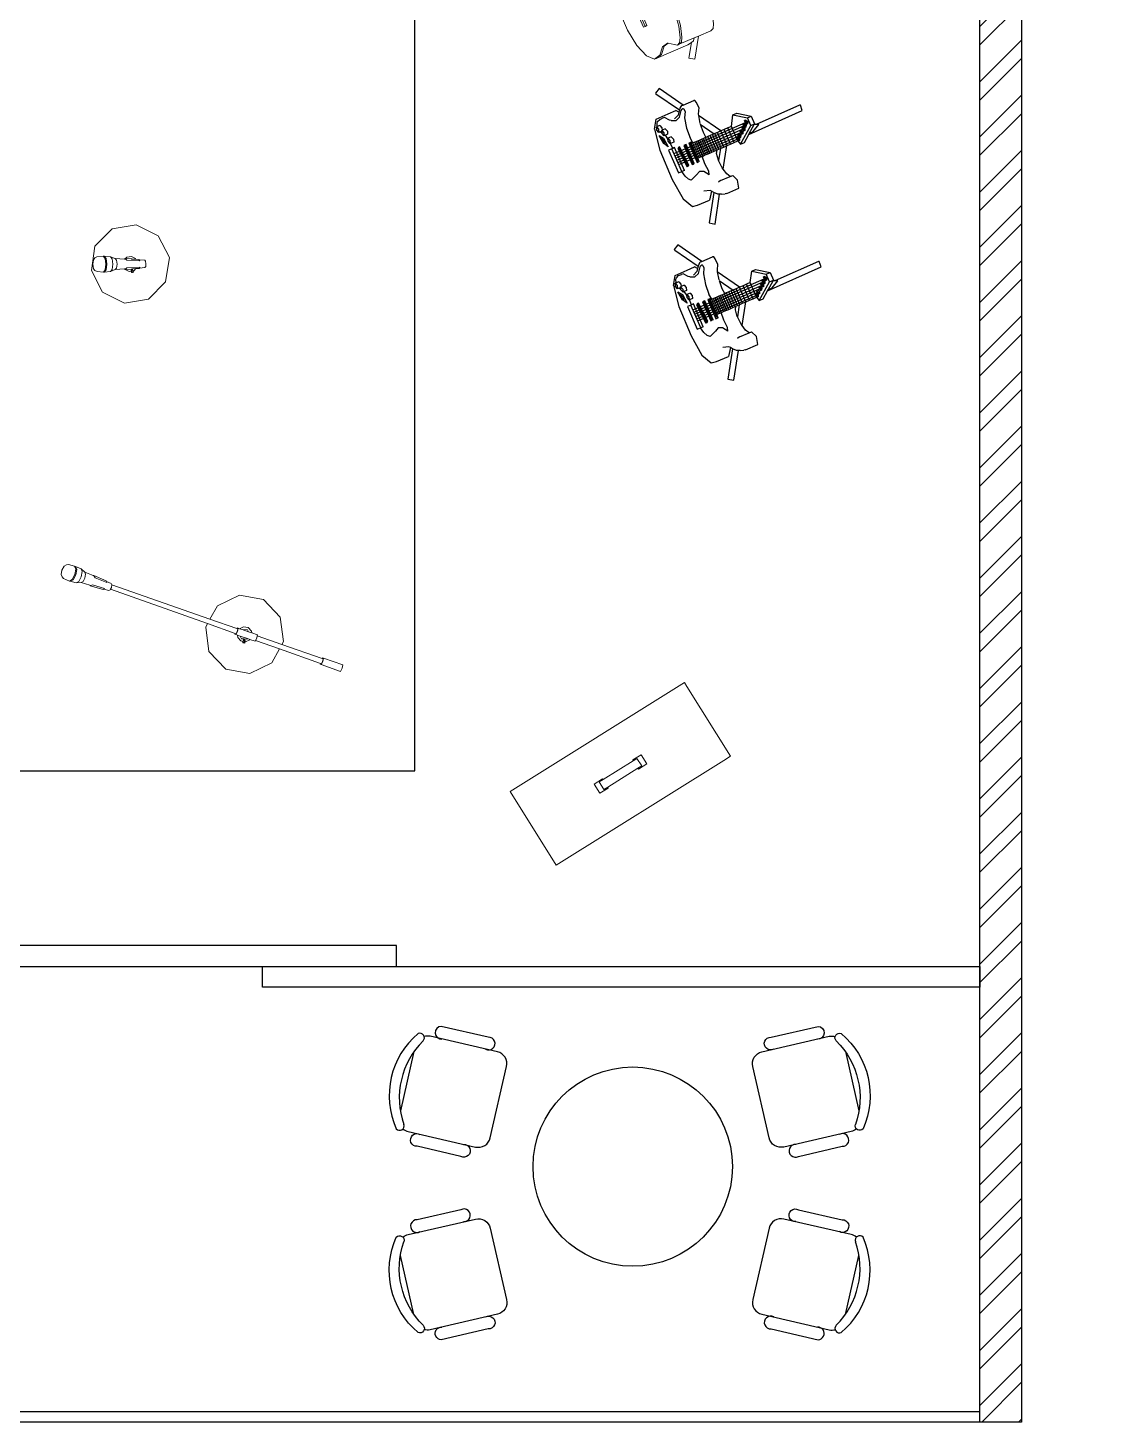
# Model space of a CAD drawing. Header units: metres. Extents: x 217 to 1422, y -179 to 129.
# Drawn here: x 1207.78 to 1213.02, y 37.6 to 44.3 of the extents above; entities that cross this region are included whole.
import ezdxf

# ---------------------------------------------------------------- set-up
doc = ezdxf.new("R2010")
doc.units = ezdxf.units.M
doc.header["$LTSCALE"] = 0.5
doc.header["$MEASUREMENT"] = 0

# ---------------------------------------------------------------- blocks, each defined once
blk = doc.blocks.new('Guitar Stand Accoustic')
at = {"lineweight": 0}
for p, q in [((-0.36, 14.26), (-0.15, 22.09)), ((-0.15, 22.09), (0.58, 22.15)), ((0.61, 22.04), (0.46, 16.54)), ((0.58, 22.15), (0.61, 22.04)), ((-0.27, 14.26), (-0.24, 15.89)), ((-0.24, 15.89), (0.3, 16.87)), ((0.3, 16.87), (0.46, 16.54)), ((0.46, 16.54), (0.8, 15.87)), ((0.8, 15.87), (0.77, 14.24)), ((-1.26, 13.57), (-1.24, 14.28)), ((-1.24, 14.28), (-0.36, 14.26)), ((-0.36, 14.26), (-0.27, 14.26)), ((-0.27, 14.26), (0.77, 14.24)), ((1.75, 14.22), (0.77, 14.24)), ((1.73, 13.52), (1.75, 14.22)), ((-1.87, 13.59), (-1.88, 13.36)), ((-1.88, 13.36), (-1.38, 13.35)), ((-1.38, 13.58), (-1.87, 13.59)), ((-1.84, 12.51), (-1.85, 12.3)), ((-1.83, 13.1), (-1.84, 12.88)), ((-1.84, 12.88), (-1.34, 12.87)), ((-1.34, 12.5), (-1.84, 12.51)), ((-1.33, 13.09), (-1.83, 13.1)), ((-1.38, 13.53), (-1.38, 13.58)), ((-1.38, 13.53), (-1.25, 13.52)), ((-1.38, 13.37), (-1.38, 13.53)), ((-1.38, 13.35), (-1.38, 13.37)), ((-1.38, 13.37), (-1.22, 13.37)), ((-1.35, 12.45), (-1.34, 12.5)), ((-1.35, 12.45), (-1.07, 12.45)), ((-1.35, 12.3), (-1.35, 12.45)), ((-1.35, 12.29), (-1.35, 12.3)), ((-1.35, 12.3), (-1.05, 12.3)), ((-1.34, 13.04), (-1.33, 13.09)), ((-1.34, 13.04), (-1.17, 13.03)), ((-1.34, 12.89), (-1.34, 13.04)), ((-1.34, 12.87), (-1.34, 12.89)), ((-1.34, 12.89), (-1.14, 12.88)), ((-1.25, 13.52), (-1.26, 13.57)), ((-1.26, 13.57), (1.73, 13.52)), ((-1.22, 13.37), (-1.25, 13.52)), ((-1.17, 13.03), (-1.22, 13.37)), ((-1.14, 12.88), (-1.17, 13.03)), ((-1.07, 12.45), (-1.14, 12.88)), ((-1.05, 12.3), (-1.07, 12.45)), ((-0.69, 13.27), (-0.77, 13.21)), ((-0.77, 12.9), (-0.77, 13.21)), ((-0.69, 12.96), (-0.77, 12.9)), ((-0.77, 12.9), (-0.61, 12.9)), ((-0.65, 12.78), (-0.73, 12.73)), ((-0.73, 12.41), (-0.73, 12.73)), ((-0.65, 12.47), (-0.73, 12.41)), ((-0.73, 12.41), (-0.57, 12.41)), ((-0.61, 13.21), (-0.69, 13.27)), ((-0.61, 12.9), (-0.69, 12.96)), ((-0.57, 12.72), (-0.65, 12.78)), ((-0.57, 12.41), (-0.65, 12.47)), ((0.02, 11.3), (-0.62, 12.9)), ((-0.61, 12.9), (-0.61, 13.21)), ((-0.32, 11.31), (-0.61, 12.41)), ((-0.57, 12.41), (-0.57, 12.72)), ((0.37, 11.29), (1.08, 12.87)), ((0.72, 11.29), (1.04, 12.38)), ((1.01, 12.69), (1.1, 12.75)), ((1.01, 12.38), (1.01, 12.69)), ((1.01, 12.38), (1.09, 12.44)), ((1.17, 12.38), (1.01, 12.38)), ((1.07, 13.18), (1.16, 13.24)), ((1.07, 12.87), (1.07, 13.18)), ((1.07, 12.87), (1.15, 12.92)), ((1.23, 12.87), (1.07, 12.87)), ((1.09, 12.44), (1.17, 12.38)), ((1.1, 12.75), (1.18, 12.69)), ((1.15, 12.92), (1.23, 12.87)), ((1.16, 13.24), (1.24, 13.18)), ((1.17, 12.38), (1.18, 12.69)), ((1.23, 12.87), (1.24, 13.18)), ((1.48, 12.25), (1.51, 12.4)), ((1.51, 12.4), (1.6, 12.84)), ((1.78, 12.4), (1.51, 12.4)), ((1.6, 12.84), (1.63, 12.99)), ((1.79, 12.83), (1.6, 12.84)), ((1.63, 12.99), (1.69, 13.32)), ((1.79, 12.98), (1.63, 12.99)), ((1.69, 13.32), (1.72, 13.47)), ((1.85, 13.32), (1.69, 13.32)), ((1.72, 13.47), (1.73, 13.52)), ((1.85, 13.47), (1.72, 13.47)), ((1.78, 12.4), (1.79, 12.45)), ((1.78, 12.25), (1.78, 12.4)), ((1.79, 12.98), (1.8, 13.04)), ((1.79, 12.83), (1.79, 12.98)), ((1.79, 12.81), (1.79, 12.83)), ((2.29, 12.81), (1.79, 12.81)), ((1.79, 12.45), (2.28, 12.44)), ((1.8, 13.04), (2.29, 13.03)), ((1.85, 13.53), (2.35, 13.52)), ((1.85, 13.47), (1.85, 13.53)), ((1.85, 13.32), (1.85, 13.47)), ((1.85, 13.29), (1.85, 13.32)), ((2.35, 13.29), (1.85, 13.29)), ((2.28, 12.44), (2.28, 12.23)), ((2.29, 13.03), (2.29, 12.81)), ((2.35, 13.52), (2.35, 13.29)), ((-4.43, 10.79), (-5.88, 10.41)), ((-2.68, 10.98), (-4.43, 10.79)), ((-1.76, 10.98), (-2.68, 10.98)), ((-1.85, 12.3), (-1.35, 12.29)), ((-1.76, 10.98), (-0.79, 11.56)), ((-0.8, 10.97), (-1.76, 10.98)), ((-0.97, 11.86), (-1.05, 12.3)), ((-0.79, 11.6), (-0.97, 11.86)), ((-0.88, 6.63), (-0.8, 10.97)), ((-0.79, 11.43), (-0.8, 11.32)), ((-0.8, 10.97), (-0.8, 11.32)), ((-0.8, 11.32), (1.2, 11.28)), ((-0.67, 11.31), (-0.8, 11.32)), ((-0.79, 11.56), (-0.79, 11.6)), ((-0.79, 11.43), (-0.79, 11.56)), ((-0.79, 11.43), (1.2, 11.4)), ((-0.78, 5.06), (-0.67, 11.31)), ((-0.66, 12.19), (-0.74, 12.14)), ((-0.74, 11.83), (-0.74, 12.14)), ((-0.66, 11.88), (-0.74, 11.83)), ((-0.74, 11.83), (-0.58, 11.83)), ((-0.67, 11.31), (-0.66, 11.83)), ((-0.32, 11.31), (-0.67, 11.31)), ((-0.58, 12.14), (-0.66, 12.19)), ((-0.58, 11.83), (-0.66, 11.88)), ((-0.58, 11.83), (-0.58, 12.14)), ((-0.48, 2.37), (-0.32, 11.31)), ((0.02, 11.3), (-0.32, 11.31)), ((-0.13, 2.37), (0.02, 11.3)), ((0.2, 11.3), (0.02, 11.3)), ((0.2, 11.3), (0.37, 11.29)), ((0.26, 5.11), (0.37, 11.29)), ((0.37, 11.29), (0.72, 11.29)), ((0.61, 5.07), (0.72, 11.29)), ((0.72, 11.29), (1.07, 11.28)), ((0.96, 5.02), (1.07, 11.28)), ((1, 12.11), (1.09, 12.16)), ((1, 11.8), (1, 12.11)), ((1, 11.8), (1.08, 11.85)), ((1.16, 11.8), (1, 11.8)), ((1.07, 11.28), (1.08, 11.8)), ((1.07, 11.28), (1.2, 11.28)), ((1.08, 11.85), (1.16, 11.8)), ((1.09, 12.16), (1.17, 12.11)), ((1.11, 6.6), (1.19, 10.93)), ((1.16, 11.8), (1.17, 12.11)), ((1.19, 10.93), (1.2, 11.28)), ((1.19, 10.93), (2.59, 10.89)), ((1.2, 11.57), (1.32, 11.72)), ((1.2, 11.4), (1.2, 11.57)), ((1.2, 11.4), (1.2, 11.28)), ((1.32, 11.72), (1.39, 11.81)), ((1.32, 11.72), (2.59, 10.89)), ((1.39, 11.81), (1.48, 12.25)), ((1.78, 12.25), (1.48, 12.25)), ((1.78, 12.24), (1.78, 12.25)), ((2.28, 12.23), (1.78, 12.24)), ((2.59, 10.89), (3.06, 10.88)), ((3.06, 10.88), (4.81, 10.63)), ((4.81, 10.63), (6.25, 10.2)), ((-6.61, 8.06), (-6.58, 9.77)), ((-6.41, 10.12), (-6.58, 9.77)), ((-5.88, 10.41), (-6.41, 10.12)), ((6.25, 10.2), (6.77, 9.89)), ((6.77, 9.89), (6.92, 9.54)), ((6.89, 8.1), (6.92, 9.54)), ((-9.13, 6.55), (-6.61, 8.06)), ((-6.92, 7.24), (-7, 6.94)), ((-6.62, 7.49), (-6.92, 7.24)), ((-6.65, 5.44), (-6.62, 7.49)), ((-6.62, 7.49), (-6.61, 8.06)), ((6.84, 5.2), (6.88, 7.25)), ((6.88, 7.25), (6.89, 8.1)), ((6.88, 7.25), (7.09, 7.06)), ((6.89, 8.1), (9.26, 6.56)), ((8.83, 5.94), (7.09, 7.06)), ((7.09, 7.06), (7.17, 6.99)), ((-8.72, 5.91), (-9.13, 6.55)), ((-7, 6.94), (-8.72, 5.91)), ((-7.22, 2.08), (-7.14, 6.42)), ((-7, 6.94), (-7.14, 6.42)), ((-6.49, 5.55), (-6.66, 5.2)), ((-6.66, 5.2), (-6.65, 5.44)), ((-6.49, 5.78), (-6.65, 5.44)), ((-5.96, 6.08), (-6.49, 5.78)), ((-5.96, 5.84), (-6.49, 5.55)), ((-4.51, 6.45), (-5.96, 6.08)), ((-4.51, 6.22), (-5.96, 5.84)), ((-2.75, 6.64), (-4.51, 6.45)), ((-2.76, 6.41), (-4.51, 6.22)), ((-0.88, 6.4), (-2.76, 6.41)), ((-0.88, 6.63), (-2.75, 6.64)), ((-0.91, 5.16), (-0.88, 6.4)), ((-0.88, 6.4), (-0.88, 6.63)), ((1.09, 5.13), (1.11, 6.36)), ((1.11, 6.6), (2.98, 6.54)), ((1.11, 6.36), (1.11, 6.6)), ((1.11, 6.36), (2.98, 6.31)), ((2.98, 6.54), (4.73, 6.29)), ((2.98, 6.31), (4.73, 6.06)), ((4.73, 6.29), (6.17, 5.86)), ((4.73, 6.06), (6.17, 5.63)), ((6.17, 5.86), (6.69, 5.55)), ((6.17, 5.63), (6.69, 5.31)), ((6.69, 5.55), (6.84, 5.2)), ((6.69, 5.31), (6.84, 4.96)), ((7.17, 6.99), (7.37, 6.16)), ((7.29, 1.83), (7.37, 6.16)), ((8.93, 5.91), (8.83, 5.94)), ((9.26, 6.56), (8.93, 5.91)), ((-6.15, 3.59), (-7, 2.9)), ((-6.66, 5.2), (-6.43, 4.85)), ((-6.43, 4.85), (-6, 4.17)), ((-5.96, 4.11), (-6.16, 3.36)), ((-6, 4.17), (-6.15, 3.59)), ((-6, 4.17), (-5.96, 4.11)), ((-1.31, 5.12), (-2.19, 4.74)), ((-2.19, 4.74), (-2.19, 4.24)), ((-2.19, 4.24), (-1.33, 3.82)), ((-1.81, 4.69), (-1.82, 4.27)), ((-1.82, 4.27), (-1.1, 3.93)), ((-1.08, 5.01), (-1.81, 4.69)), ((-1.33, 3.82), (-0.05, 3.66)), ((-0.91, 5.16), (-1.31, 5.12)), ((-1.1, 3.93), (0.07, 3.78)), ((0.09, 5.12), (-1.08, 5.01)), ((-0.91, 5.04), (-0.91, 5.16)), ((-0.03, 5.12), (-0.91, 5.04)), ((-0.83, 2.38), (-0.78, 5.06)), ((-0.03, 5.12), (0.21, 5.12)), ((1.24, 3.88), (0.07, 3.78)), ((0.09, 5.12), (1.26, 4.97)), ((1.47, 3.77), (0.18, 3.66)), ((0.21, 5.12), (1.08, 5.01)), ((0.22, 2.36), (0.26, 5.11)), ((0.56, 2.36), (0.61, 5.07)), ((0.91, 2.35), (0.96, 5.02)), ((1.08, 5.01), (1.09, 5.13)), ((1.09, 5.13), (1.49, 5.07)), ((1.97, 4.21), (1.24, 3.88)), ((1.26, 4.97), (1.98, 4.62)), ((1.3, 3.4), (1.47, 3.66)), ((2.34, 4.16), (1.47, 3.77)), ((2.34, 4.04), (1.47, 3.66)), ((1.49, 5.07), (1.69, 4.98)), ((1.49, 4.96), (1.69, 4.98)), ((1.49, 4.96), (2.35, 4.54)), ((1.69, 4.98), (2.5, 5.05)), ((1.98, 4.62), (1.97, 4.21)), ((2.35, 4.54), (2.34, 4.16)), ((2.34, 4.16), (2.34, 4.04)), ((2.5, 5.05), (4.57, 4.69)), ((4.57, 4.69), (5.83, 4.03)), ((5.83, 4.03), (5.9, 3.26)), ((6.15, 3.96), (6.1, 3.89)), ((6.1, 3.89), (6.27, 3.14)), ((6.6, 4.62), (6.15, 3.96)), ((6.15, 3.96), (6.28, 3.37)), ((6.84, 4.96), (6.6, 4.62)), ((6.84, 4.96), (6.84, 5.2)), ((-7, 2.9), (-7.22, 2.08)), ((-7, 2.67), (-7.22, 1.85)), ((-7.22, 1.85), (-7.22, 2.08)), ((-7.22, 1.85), (-6.44, 1.05)), ((-6.16, 3.36), (-7, 2.67)), ((-2.94, 2.53), (-2.95, 2.3)), ((-2.95, 2.3), (-2.95, 2.05)), ((-2.95, 2.3), (3.03, 2.2)), ((-2.95, 2.05), (-1.71, 2.03)), ((-2.94, 2.53), (3.03, 2.43)), ((-0.84, 1.97), (-1.71, 2.03)), ((-0.91, 2.17), (-1.06, 2.08)), ((-1.06, 2.08), (-0.76, 2.08)), ((-0.76, 2.08), (-0.91, 2.17)), ((-0.84, 1.97), (0.03, 1.89)), ((-0.56, 2.17), (-0.71, 2.08)), ((-0.71, 2.08), (-0.41, 2.07)), ((-0.41, 2.07), (-0.56, 2.17)), ((-0.21, 2.16), (-0.36, 2.07)), ((-0.36, 2.07), (-0.06, 2.06)), ((-0.06, 2.06), (-0.21, 2.16)), ((0.9, 1.94), (0.03, 1.89)), ((0.14, 2.06), (0.29, 2.15)), ((0.43, 2.06), (0.14, 2.06)), ((0.29, 2.15), (0.43, 2.06)), ((0.49, 2.05), (0.64, 2.14)), ((0.78, 2.05), (0.49, 2.05)), ((0.64, 2.14), (0.78, 2.05)), ((0.83, 2.05), (0.98, 2.13)), ((1.13, 2.04), (0.83, 2.05)), ((0.9, 1.94), (1.78, 1.97)), ((0.98, 2.13), (1.13, 2.04)), ((2.58, 2.66), (1.3, 3.4)), ((3.02, 1.94), (1.78, 1.97)), ((3.16, 2.77), (2.58, 2.66)), ((3.03, 2.2), (3.02, 1.94)), ((3.03, 2.43), (3.03, 2.2)), ((4.35, 2.74), (3.16, 2.77)), ((4.77, 2.61), (4.35, 2.74)), ((5.9, 3.26), (4.77, 2.61)), ((6.27, 3.14), (7.09, 2.42)), ((6.28, 3.37), (7.1, 2.65)), ((7.09, 2.42), (7.29, 1.59)), ((7.1, 2.65), (7.29, 1.83)), ((7.29, 1.59), (7.29, 1.83)), ((-6.44, 1.05), (-4.79, 0.42)), ((-4.79, 0.42), (-2.55, 0.05)), ((-2.55, 0.05), (2.55, -0.05)), ((4.8, 0.25), (2.55, -0.05)), ((6.48, 0.82), (4.8, 0.25)), ((7.29, 1.59), (6.48, 0.82))]:
    blk.add_line(p, q, dxfattribs=at)
blk = doc.blocks.new('Amp')
at = {"lineweight": 0}
for p, q in [((-12.95, 0), (-12.95, 10.96)), ((-12.95, 10.96), (11.96, 10.96)), ((12.95, 10.96), (11.96, 10.96)), ((12.95, 0.58), (12.95, 10.96)), ((-2.24, 6.18), (-3.49, 6.18)), ((-3.49, 6.18), (-3.49, 4.81)), ((-2.8, 6.05), (-2.8, 4.93)), ((-2.24, 6.05), (-2.8, 6.05)), ((-2.24, 6.18), (-2.24, 6.05)), ((-2.24, 6.05), (2.24, 6.05)), ((2.24, 6.18), (3.49, 6.18)), ((2.24, 6.18), (2.24, 6.05)), ((2.24, 6.05), (2.8, 6.05)), ((2.8, 6.05), (2.8, 4.93)), ((3.49, 6.18), (3.49, 4.81)), ((-2.24, 4.81), (-3.49, 4.81)), ((-2.24, 4.93), (-2.8, 4.93)), ((-2.24, 4.81), (-2.24, 4.93)), ((-2.24, 4.93), (2.24, 4.93)), ((2.24, 4.81), (2.24, 4.93)), ((2.24, 4.93), (2.8, 4.93)), ((2.24, 4.81), (3.49, 4.81)), ((12.95, 0), (-12.95, 0)), ((12.95, 0), (12.95, 0.58))]:
    blk.add_line(p, q, dxfattribs=at)
blk = doc.blocks.new('Mic 2')
at = {"lineweight": 0}
for p, q in [((-2.28, 4.38), (-4.45, 2.21)), ((0.76, 4.87), (-2.28, 4.38)), ((3.51, 3.47), (0.76, 4.87)), ((-4.45, 2.21), (-4.94, -0.83)), ((-0.49, 1.77), (-0.53, 1.08)), ((-0.49, 1.77), (-0.35, 1.88)), ((-0.35, 1.88), (-0.01, 1.92)), ((-0.01, 1.92), (0.32, 1.88)), ((0.32, 1.88), (0.46, 1.77)), ((0.46, 1.77), (0.5, 1.08)), ((4.91, 0.73), (3.51, 3.47)), ((-1.07, 0.22), (-1.1, 0.1)), ((-1.1, 0.1), (-0.92, 0.05)), ((-1.07, 0.22), (-1.04, 0.34)), ((-1.07, 0.22), (-0.78, 0.15)), ((-1.04, 0.34), (-0.88, 0.3)), ((-0.92, 0.05), (-0.96, -0.2)), ((-0.92, 0.05), (-0.81, 0.03)), ((-0.87, 0.38), (-0.88, 0.3)), ((-0.88, 0.3), (-0.75, 0.27)), ((-0.61, 0.63), (-0.87, 0.38)), ((-0.8, 0.07), (-0.81, 0.03)), ((-0.78, 0.15), (-0.8, 0.07)), ((-0.65, 0.03), (-0.8, 0.07)), ((-0.78, 0.15), (-0.76, 0.23)), ((-0.65, 0.11), (-0.78, 0.15)), ((-0.76, 0.23), (-0.75, 0.27)), ((-0.76, 0.23), (-0.64, 0.2)), ((-0.65, 0.03), (-0.7, -0.71)), ((-0.64, 0.2), (-0.65, 0.11)), ((-0.65, 0.11), (-0.65, 0.03)), ((-0.61, 0.63), (-0.64, 0.2)), ((-0.58, 1.05), (-0.61, 0.63)), ((-0.53, 1.08), (-0.58, 1.05)), ((-0.42, 1.15), (-0.53, 1.08)), ((-0.42, 1.15), (-0.5, -0.48)), ((0.39, 1.15), (0.47, -0.48)), ((0.5, 1.08), (0.39, 1.15)), ((0.55, 1.05), (0.5, 1.08)), ((0.55, 1.05), (0.58, 0.66)), ((0.66, 0.62), (0.58, 0.66)), ((0.58, 0.66), (0.61, 0.15)), ((0.64, 0.12), (0.61, 0.15)), ((0.61, 0.15), (0.62, 0.05)), ((0.62, 0.05), (0.64, 0.12)), ((0.62, 0.05), (0.67, -0.66)), ((0.93, 0.1), (0.66, 0.62)), ((0.84, -0.49), (0.93, 0.1)), ((4.42, -2.32), (4.91, 0.73)), ((-4.94, -0.83), (-3.54, -3.58)), ((-0.96, -0.2), (-0.7, -0.71)), ((-0.64, -0.78), (-0.71, -1.95)), ((-0.7, -0.71), (-0.63, -0.63)), ((-0.68, -0.74), (-0.7, -0.71)), ((-0.69, -0.73), (-0.68, -0.74)), ((-0.64, -0.78), (-0.68, -0.74)), ((-0.63, -0.63), (-0.64, -0.78)), ((-0.63, -0.63), (-0.5, -0.48)), ((-0.01, -1.73), (-0.51, -1.79)), ((0.48, -1.79), (-0.01, -1.73)), ((0.6, -0.63), (0.47, -0.48)), ((0.67, -0.71), (0.6, -0.63)), ((0.6, -0.63), (0.61, -0.78)), ((0.61, -0.78), (0.67, -0.71)), ((0.61, -0.78), (0.68, -1.95)), ((0.67, -0.66), (0.84, -0.49)), ((0.67, -0.66), (0.67, -0.71)), ((-0.95, -2.54), (-1.01, -3.34)), ((-0.72, -3.11), (-1.01, -3.34)), ((-1.01, -3.45), (-0.72, -3.23)), ((-1.01, -3.45), (-1.01, -3.34)), ((-1.01, -3.45), (-0.95, -4.25)), ((-0.71, -1.95), (-0.95, -2.54)), ((-0.68, -2.33), (-0.95, -2.54)), ((-0.01, -3.02), (-0.72, -3.11)), ((-0.01, -3.14), (-0.72, -3.23)), ((-0.51, -1.79), (-0.71, -1.95)), ((-0.01, -2.24), (-0.68, -2.33)), ((0.65, -2.33), (-0.01, -2.24)), ((0.69, -3.11), (-0.01, -3.02)), ((0.69, -3.23), (-0.01, -3.14)), ((0.68, -1.95), (0.48, -1.79)), ((0.92, -2.54), (0.65, -2.33)), ((0.68, -1.95), (0.92, -2.54)), ((0.98, -3.34), (0.69, -3.11)), ((0.98, -3.45), (0.69, -3.23)), ((0.92, -2.54), (0.98, -3.34)), ((0.98, -3.45), (0.92, -4.25)), ((0.98, -3.45), (0.98, -3.34)), ((2.25, -4.49), (4.42, -2.32)), ((-3.54, -3.58), (-0.79, -4.97)), ((-0.95, -4.25), (-0.81, -4.51)), ((-0.81, -4.51), (-0.58, -4.69)), ((-0.79, -4.97), (2.25, -4.49)), ((-0.58, -4.69), (-0.01, -4.77)), ((-0.01, -4.77), (0.55, -4.69)), ((0.55, -4.69), (0.78, -4.51)), ((0.92, -4.25), (0.78, -4.51))]:
    blk.add_line(p, q, dxfattribs=at)
blk = doc.blocks.new('Mic 1')
at = {"lineweight": 0}
for p, q in [((0.03, 12.95), (-0.4, 12.89)), ((-0.4, 12.89), (-0.4, 10.31)), ((0.45, 12.89), (0.03, 12.95)), ((0.45, 12.89), (0.45, 10.31)), ((0.03, 10.37), (-0.4, 10.31)), ((-0.4, 10.31), (-0.4, 10.18)), ((-0.4, 10.18), (-0.3, 10.17)), ((0.03, 10.34), (-0.3, 10.3)), ((-0.3, 10.3), (-0.3, 10.17)), ((-0.3, 10.17), (-0.3, 4.69)), ((0.45, 10.31), (0.03, 10.37)), ((0.35, 10.3), (0.03, 10.34)), ((0.35, 10.3), (0.35, 10.17)), ((0.35, 10.17), (0.45, 10.18)), ((0.35, 10.17), (0.35, 4.79)), ((0.45, 10.18), (0.45, 10.31)), ((-2.27, 4.37), (-4.45, 2.2)), ((-0.3, 4.69), (-2.27, 4.37)), ((-0.3, 4.69), (-0.3, 1.5)), ((0.77, 4.85), (0.35, 4.79)), ((0.35, 4.79), (0.35, 1.5)), ((3.51, 3.46), (0.77, 4.85)), ((-4.45, 2.2), (-4.93, -0.84)), ((4.91, 0.71), (3.51, 3.46)), ((-1.07, 0.21), (-1.1, 0.09)), ((-1.1, 0.09), (-0.92, 0.04)), ((-1.07, 0.21), (-1.04, 0.33)), ((-1.07, 0.21), (-0.78, 0.14)), ((-1.04, 0.33), (-0.88, 0.29)), ((-0.92, 0.04), (-0.96, -0.22)), ((-0.92, 0.04), (-0.81, 0.02)), ((-0.86, 0.37), (-0.88, 0.29)), ((-0.88, 0.29), (-0.75, 0.26)), ((-0.45, 0.79), (-0.86, 0.37)), ((-0.8, 0.06), (-0.81, 0.02)), ((-0.78, 0.14), (-0.8, 0.06)), ((-0.6, 0.01), (-0.8, 0.06)), ((-0.78, 0.14), (-0.76, 0.22)), ((-0.58, 0.09), (-0.78, 0.14)), ((-0.76, 0.22), (-0.75, 0.26)), ((-0.76, 0.22), (-0.56, 0.17)), ((-0.6, 0.01), (-0.67, -0.24)), ((-0.58, 0.09), (-0.6, 0.01)), ((-0.49, 0.41), (-0.58, 0.09)), ((-0.58, 0.09), (-0.56, 0.17)), ((-0.4, 0.44), (-0.49, 0.41)), ((-0.4, 0.79), (-0.45, 0.79)), ((-0.3, 1.5), (-0.4, 1.48)), ((-0.4, 1.48), (-0.4, 0.79)), ((-0.4, 0.79), (-0.4, 0.44)), ((-0.4, 0.44), (-0.4, -0.51)), ((0.03, 1.55), (-0.3, 1.5)), ((0.35, 1.5), (0.03, 1.55)), ((0.45, 1.48), (0.35, 1.5)), ((0.45, 1.48), (0.45, 0.72)), ((0.66, 0.61), (0.45, 0.72)), ((0.45, 0.72), (0.45, 0.3)), ((0.64, 0.11), (0.45, 0.3)), ((0.45, 0.3), (0.45, -0.55)), ((0.47, -0.54), (0.64, 0.11)), ((0.93, 0.08), (0.66, 0.61)), ((0.84, -0.5), (0.93, 0.08)), ((4.43, -2.33), (4.91, 0.71)), ((-4.93, -0.84), (-3.53, -3.59)), ((-0.96, -0.22), (-0.69, -0.74)), ((-0.69, -0.74), (-0.4, -0.89)), ((-0.67, -0.24), (-0.4, -0.51)), ((-0.4, -0.51), (-0.4, -0.89)), ((-0.4, -0.89), (-0.4, -1.09)), ((0.03, -1.03), (-0.4, -1.09)), ((-0.4, -1.09), (-0.4, -1.22)), ((-0.4, -1.22), (-0.3, -1.24)), ((0.03, -1.06), (-0.3, -1.11)), ((-0.3, -1.11), (-0.3, -1.21)), ((-0.3, -1.21), (-0.3, -1.24)), ((-0.3, -1.24), (-0.29, -4.91)), ((0.45, -1.09), (0.03, -1.03)), ((0.35, -1.11), (0.03, -1.06)), ((0.35, -1.24), (0.34, -4.81)), ((0.35, -1.21), (0.35, -1.11)), ((0.35, -1.21), (0.35, -1.24)), ((0.35, -1.24), (0.45, -1.22)), ((0.45, -0.89), (0.84, -0.5)), ((0.45, -0.55), (0.47, -0.54)), ((0.45, -0.55), (0.45, -0.89)), ((0.45, -0.89), (0.45, -1.09)), ((0.45, -1.22), (0.45, -1.09)), ((2.25, -4.5), (4.43, -2.33)), ((-3.53, -3.59), (-0.79, -4.99)), ((-0.79, -4.99), (-0.29, -4.91)), ((-0.29, -4.91), (-0.25, -17.89)), ((0.34, -4.81), (0.3, -17.91)), ((0.34, -4.81), (2.25, -4.5)), ((-0.58, -18.74), (-0.7, -20.45)), ((-0.53, -18.7), (-0.58, -18.74)), ((-0.49, -18.04), (-0.53, -18.7)), ((-0.42, -18.62), (-0.53, -18.7)), ((-0.49, -18.04), (-0.35, -17.91)), ((-0.42, -18.62), (-0.49, -20.19)), ((-0.35, -17.91), (-0.25, -17.89)), ((-0.25, -17.89), (-0.01, -17.86)), ((-0.01, -17.86), (0.3, -17.91)), ((0.3, -17.91), (0.32, -17.91)), ((0.32, -17.91), (0.46, -18.04)), ((0.39, -18.62), (0.47, -20.19)), ((0.5, -18.7), (0.39, -18.62)), ((0.46, -18.04), (0.5, -18.7)), ((0.56, -18.74), (0.5, -18.7)), ((0.56, -18.74), (0.67, -20.45)), ((-0.64, -20.53), (-0.71, -21.66)), ((-0.7, -20.45), (-0.63, -20.37)), ((-0.64, -20.53), (-0.7, -20.45)), ((-0.63, -20.37), (-0.64, -20.53)), ((-0.63, -20.37), (-0.49, -20.19)), ((0.61, -20.37), (0.47, -20.19)), ((0.61, -20.37), (0.62, -20.53)), ((0.67, -20.45), (0.61, -20.37)), ((0.62, -20.53), (0.67, -20.45)), ((0.62, -20.53), (0.69, -21.66)), ((-0.95, -22.23), (-1.01, -23.01)), ((-0.72, -22.73), (-1.01, -23.01)), ((-0.71, -21.66), (-0.95, -22.23)), ((-0.68, -21.97), (-0.95, -22.23)), ((-0.01, -22.62), (-0.72, -22.73)), ((-0.01, -22.73), (-0.72, -22.85)), ((-0.51, -21.47), (-0.71, -21.66)), ((-0.01, -21.87), (-0.68, -21.97)), ((-0.01, -21.39), (-0.51, -21.47)), ((0.48, -21.47), (-0.01, -21.39)), ((0.65, -21.97), (-0.01, -21.87)), ((0.69, -22.73), (-0.01, -22.62)), ((0.69, -22.85), (-0.01, -22.73)), ((0.69, -21.66), (0.48, -21.47)), ((0.92, -22.23), (0.65, -21.97)), ((0.69, -21.66), (0.92, -22.23)), ((0.98, -23.01), (0.69, -22.73)), ((0.92, -22.23), (0.98, -23.01)), ((-1.01, -23.12), (-0.72, -22.85)), ((-1.01, -23.12), (-1.01, -23.01)), ((-1.01, -23.12), (-0.95, -23.9)), ((-0.95, -23.9), (-0.81, -24.15)), ((-0.81, -24.15), (-0.57, -24.37)), ((-0.57, -24.37), (-0.01, -24.46)), ((-0.01, -24.46), (0.55, -24.37)), ((0.55, -24.37), (0.78, -24.15)), ((0.98, -23.12), (0.69, -22.85)), ((0.92, -23.9), (0.78, -24.15)), ((0.98, -23.12), (0.92, -23.9)), ((0.98, -23.12), (0.98, -23.01))]:
    blk.add_line(p, q, dxfattribs=at)
blk = doc.blocks.new('Guitar Stand Electric')
for p, q in [((-0.43, 11.09), (-0.24, 18.46)), ((-0.24, 18.46), (0.49, 18.52)), ((0.52, 18.42), (0.36, 12.43)), ((0.49, 18.52), (0.52, 18.42)), ((-0.33, 11.76), (0.21, 12.75)), ((0.21, 12.75), (0.36, 12.43)), ((0.36, 12.43), (0.47, 12.22)), ((-1.16, 9.67), (0.52, 11.76)), ((-1.15, 10.2), (-0.43, 11.09)), ((-0.43, 11.09), (-0.34, 11.21)), ((-0.34, 11.21), (0.47, 12.22)), ((-0.34, 11.21), (-0.33, 11.76)), ((0.18, 10.56), (-0.09, 10.43)), ((0.44, 10.42), (0.18, 10.56)), ((0.49, 10.94), (0.22, 10.81)), ((0.22, 10.81), (0.22, 10.63)), ((0.49, 10.77), (0.22, 10.63)), ((0.22, 10.63), (0.75, 10.62)), ((0.37, 3.97), (0.49, 10.63)), ((0.47, 12.22), (0.52, 12.29)), ((0.75, 10.8), (0.49, 10.94)), ((0.75, 10.62), (0.49, 10.77)), ((1.58, 12.27), (0.52, 12.29)), ((0.52, 11.76), (0.52, 12.29)), ((0.52, 11.76), (1.57, 11.74)), ((0.8, 11.25), (0.53, 11.11)), ((0.53, 11.11), (0.53, 10.93)), ((0.8, 11.07), (0.53, 10.93)), ((0.53, 10.93), (1.06, 10.92)), ((0.67, 3.96), (0.8, 10.92)), ((0.75, 10.8), (0.75, 10.62)), ((1.06, 11.1), (0.8, 11.25)), ((1.06, 10.92), (0.8, 11.07)), ((0.85, 11.46), (0.84, 11.29)), ((1.11, 11.43), (0.84, 11.29)), ((0.84, 11.29), (1.37, 11.28)), ((1.11, 11.61), (0.85, 11.46)), ((0.98, 3.95), (1.11, 11.28)), ((1.06, 11.1), (1.06, 10.92)), ((1.37, 11.46), (1.11, 11.61)), ((1.37, 11.28), (1.11, 11.43)), ((1.37, 11.46), (1.37, 11.28)), ((1.57, 11.74), (1.58, 12.27)), ((2.6, 10.19), (1.57, 11.74)), ((2.61, 10.72), (1.58, 12.27)), ((2.6, 10.19), (2.61, 10.72)), ((-1.16, 9.67), (-1.15, 10.2)), ((-0.66, 9.5), (-1.16, 9.67)), ((-0.44, 9.82), (-0.71, 9.7)), ((-0.71, 9.7), (-0.71, 9.52)), ((-0.45, 9.64), (-0.71, 9.52)), ((-0.71, 9.52), (-0.18, 9.51)), ((-0.68, 8.52), (-0.67, 9.01)), ((-0.67, 9.01), (-0.66, 9.5)), ((-0.67, 9.01), (1.33, 8.97)), ((-0.66, 9.5), (1.34, 9.46)), ((-0.59, 1.62), (-0.45, 9.52)), ((-0.18, 9.51), (-0.45, 9.64)), ((-0.18, 9.69), (-0.44, 9.82)), ((-0.13, 10.12), (-0.4, 10)), ((-0.4, 10), (-0.4, 9.82)), ((-0.14, 9.94), (-0.4, 9.82)), ((-0.4, 9.82), (0.13, 9.81)), ((-0.24, 3.98), (-0.14, 9.81)), ((-0.18, 9.69), (-0.18, 9.51)), ((0.13, 9.81), (-0.14, 9.94)), ((0.13, 9.99), (-0.13, 10.12)), ((-0.09, 10.43), (-0.09, 10.26)), ((0.18, 10.38), (-0.09, 10.26)), ((-0.09, 10.26), (0.44, 10.25)), ((0.06, 3.97), (0.17, 10.25)), ((0.13, 9.99), (0.13, 9.81)), ((0.44, 10.25), (0.18, 10.38)), ((0.44, 10.42), (0.44, 10.25)), ((1.33, 8.97), (1.32, 8.49)), ((1.34, 9.46), (1.33, 8.97)), ((1.34, 9.46), (2.6, 10.19)), ((-6.25, 5.7), (-6.22, 7.35)), ((-6.22, 7.35), (-5.21, 7.59)), ((-5.21, 7.59), (-4.43, 7.25)), ((-4.43, 6.91), (-4.43, 7.25)), ((-3.27, 6.45), (-0.69, 8.01)), ((-0.71, 7.11), (-2.02, 6.32)), ((-0.71, 7.11), (-0.7, 7.22)), ((-0.71, 6.89), (-0.71, 7.11)), ((-0.7, 7.58), (-0.69, 8.01)), ((-0.7, 7.58), (1.31, 7.55)), ((-0.7, 7.22), (-0.7, 7.58)), ((-0.7, 7.22), (1.3, 7.18)), ((-0.69, 8.03), (-0.68, 8.52)), ((-0.69, 8.03), (1.31, 8)), ((-0.69, 8.01), (-0.69, 8.03)), ((-0.68, 8.52), (1.32, 8.49)), ((1.3, 7.11), (1.29, 6.86)), ((1.31, 7.55), (1.3, 7.18)), ((1.3, 7.18), (1.3, 7.11)), ((3.1, 5.94), (1.3, 7.11)), ((1.32, 8.49), (1.31, 8.01)), ((1.31, 8.01), (4.17, 6.15)), ((1.31, 8.01), (1.31, 8)), ((1.31, 8), (1.31, 7.55)), ((-6.25, 5.7), (-6.22, 5.47)), ((-6.07, 5.04), (-6.22, 5.47)), ((-4.46, 5.6), (-4.53, 5.29)), ((-4.46, 5.6), (-4.43, 6.91)), ((-4.43, 6.91), (-3.96, 6.63)), ((-3.96, 6.63), (-3.27, 6.45)), ((-3.27, 6.45), (-3.07, 6.4)), ((-3.07, 6.4), (-2.02, 6.32)), ((-2.02, 6.32), (-1.99, 6.32)), ((-1.99, 6.32), (-1.12, 6.42)), ((-1.12, 6.42), (-0.71, 6.67)), ((-0.74, 5.43), (-0.73, 5.67)), ((-0.74, 5.18), (-0.74, 5.43)), ((-0.74, 5.43), (1.27, 5.39)), ((-0.73, 5.96), (-0.72, 6.24)), ((-0.73, 5.67), (-0.73, 5.96)), ((-0.73, 5.96), (1.28, 5.92)), ((-0.73, 5.67), (1.27, 5.64)), ((-0.72, 6.57), (-0.71, 6.67)), ((-0.72, 6.57), (1.29, 6.53)), ((-0.72, 6.24), (-0.72, 6.57)), ((-0.72, 6.24), (1.28, 6.21)), ((-0.71, 6.89), (1.29, 6.86)), ((-0.71, 6.67), (-0.71, 6.89)), ((1.27, 5.39), (1.26, 5.15)), ((1.28, 5.92), (1.27, 5.64)), ((1.27, 5.64), (1.27, 5.39)), ((1.29, 6.53), (1.28, 6.21)), ((1.28, 6.21), (1.28, 5.96)), ((2.03, 5.88), (1.28, 5.96)), ((1.28, 5.96), (1.28, 5.92)), ((1.29, 6.86), (1.29, 6.53)), ((3.1, 5.94), (2.03, 5.88)), ((4.17, 6.15), (3.17, 5.94)), ((4.35, 6.19), (4.17, 6.15)), ((5.12, 6.57), (4.35, 6.19)), ((5.12, 6.57), (5.79, 6.53)), ((5.79, 6.53), (6.1, 6.45)), ((6.1, 6.45), (6.17, 6.33)), ((6.15, 4.86), (6.17, 6.33)), ((-9.25, 2.86), (-5.99, 4.82)), ((-5.5, 4.23), (-8.84, 2.22)), ((-5.27, 4.02), (-6.2, 3.38)), ((-6.07, 5.04), (-5.99, 4.82)), ((-5.99, 4.82), (-5.92, 4.6)), ((-5.92, 4.6), (-5.5, 4.23)), ((-5.5, 4.23), (-5.27, 4.02)), ((-5.27, 4.02), (-5.11, 3.88)), ((-5.11, 3.88), (-4.9, 3.13)), ((-3.22, 4.53), (-2.78, 4.67)), ((-3.22, 4.53), (-2.59, 4.06)), ((-2.78, 4.67), (-1.75, 4.57)), ((-2.4, 3.56), (-2.65, 3.07)), ((-2.59, 4.06), (-2.4, 3.56)), ((-1.75, 4.57), (-0.75, 4.63)), ((-1.21, 3.74), (-1.2, 3.93)), ((1.42, 3.7), (-1.21, 3.74)), ((-1.2, 4.04), (-0.76, 4.04)), ((-1.2, 4.04), (-1.2, 3.93)), ((-1.2, 3.93), (1.42, 3.88)), ((-0.9, 3.86), (-0.95, 3.81)), ((-0.95, 3.81), (-0.83, 3.78)), ((-0.75, 3.86), (-0.9, 3.86)), ((-0.83, 3.78), (-0.71, 3.81)), ((-0.76, 4.21), (-0.75, 4.45)), ((-0.76, 4.21), (1.25, 4.17)), ((-0.76, 4.04), (-0.76, 4.21)), ((-0.76, 3.99), (-0.76, 4.04)), ((1.24, 3.95), (-0.76, 3.99)), ((-0.75, 4.7), (-0.74, 4.94)), ((-0.75, 4.7), (1.25, 4.66)), ((-0.75, 4.63), (-0.75, 4.7)), ((-0.75, 4.45), (-0.75, 4.63)), ((-0.75, 4.45), (1.25, 4.42)), ((-0.71, 3.81), (-0.75, 3.86)), ((-0.74, 5.18), (1.26, 5.15)), ((-0.74, 4.94), (-0.74, 5.18)), ((-0.74, 4.94), (1.26, 4.9)), ((-0.52, 3.85), (-0.57, 3.81)), ((-0.57, 3.81), (-0.45, 3.78)), ((-0.38, 3.85), (-0.52, 3.85)), ((-0.45, 3.78), (-0.33, 3.8)), ((-0.33, 3.8), (-0.38, 3.85)), ((-0.28, 1.61), (-0.24, 3.98)), ((-0.09, 3.85), (-0.13, 3.8)), ((-0.13, 3.8), (-0.02, 3.77)), ((0.06, 3.84), (-0.09, 3.85)), ((-0.02, 3.77), (0.1, 3.8)), ((0.02, 1.61), (0.06, 3.97)), ((0.1, 3.8), (0.06, 3.84)), ((0.29, 3.84), (0.24, 3.79)), ((0.24, 3.79), (0.36, 3.76)), ((0.43, 3.84), (0.29, 3.84)), ((0.33, 1.6), (0.37, 3.97)), ((0.36, 3.76), (0.48, 3.79)), ((0.48, 3.79), (0.43, 3.84)), ((0.66, 3.83), (0.62, 3.79)), ((0.62, 3.79), (0.73, 3.76)), ((0.63, 1.6), (0.67, 3.96)), ((0.81, 3.83), (0.66, 3.83)), ((0.73, 3.76), (0.85, 3.78)), ((0.85, 3.78), (0.81, 3.83)), ((0.94, 1.59), (0.98, 3.95)), ((1.04, 3.83), (0.99, 3.78)), ((0.99, 3.78), (1.11, 3.75)), ((1.18, 3.82), (1.04, 3.83)), ((1.11, 3.75), (1.23, 3.78)), ((1.23, 3.78), (1.18, 3.82)), ((1.25, 4.17), (1.24, 4)), ((1.24, 4), (1.42, 4)), ((1.24, 4), (1.24, 3.95)), ((1.26, 4.9), (1.25, 4.66)), ((1.25, 4.66), (1.25, 4.42)), ((1.25, 4.42), (1.25, 4.19)), ((1.25, 4.19), (1.99, 4.1)), ((1.25, 4.19), (1.25, 4.17)), ((1.26, 5.15), (1.26, 4.9)), ((1.42, 4), (1.42, 3.88)), ((1.42, 3.88), (1.42, 3.7)), ((3.3, 4.17), (1.99, 4.1)), ((4.6, 4.44), (3.3, 4.17)), ((5.28, 4.78), (4.6, 4.44)), ((4.68, 3.3), (4.92, 3.88)), ((4.92, 3.88), (5.58, 4.38)), ((5.21, 3.79), (4.94, 3.2)), ((5.51, 4.01), (5.21, 3.79)), ((5.62, 4.76), (5.28, 4.78)), ((5.76, 4.2), (5.51, 4.01)), ((5.51, 4.01), (5.85, 3.74)), ((5.58, 4.38), (5.71, 4.55)), ((5.73, 4.73), (5.62, 4.76)), ((5.71, 4.55), (5.77, 4.68)), ((5.77, 4.68), (5.73, 4.73)), ((5.94, 4.34), (5.76, 4.2)), ((8.77, 2.25), (5.76, 4.2)), ((5.84, 2.72), (5.85, 3.74)), ((6.08, 4.52), (5.94, 4.34)), ((6.15, 4.67), (6.08, 4.52)), ((6.15, 4.86), (9.21, 2.87)), ((6.15, 4.67), (6.15, 4.86)), ((-8.84, 2.22), (-9.25, 2.86)), ((-6.22, 1.72), (-6.2, 3.38)), ((-2.65, 3.07), (-2.99, 2.19)), ((-2.99, 2.19), (-2.74, 1.92)), ((-2.74, 1.92), (-2.24, 1.68)), ((-1.53, 1.87), (-1.53, 1.52)), ((-1.53, 1.87), (1.6, 1.82)), ((-1.23, 2.48), (-1.12, 2.66)), ((-1.23, 2.36), (-1.12, 2.54)), ((-1.23, 2.48), (-1.23, 2.36)), ((1.35, 2.16), (-1.23, 2.36)), ((-1.21, 3.35), (-1.22, 3.23)), ((-1.22, 3.23), (1.41, 3.19)), ((-1.22, 3.05), (-1.22, 3.23)), ((1.41, 3), (-1.22, 3.05)), ((-1.21, 3.35), (1.41, 3.31)), ((-1.12, 2.66), (1.46, 2.45)), ((-1.12, 2.66), (-1.12, 2.54)), ((-1.12, 2.54), (1.45, 2.34)), ((-0.91, 3.17), (-0.96, 3.12)), ((-0.96, 3.12), (-0.84, 3.09)), ((-0.86, 2.45), (-0.93, 2.41)), ((-0.93, 2.41), (-0.83, 2.38)), ((-0.76, 3.17), (-0.91, 3.17)), ((-0.72, 2.44), (-0.86, 2.45)), ((-0.84, 3.09), (-0.72, 3.12)), ((-0.83, 2.38), (-0.7, 2.4)), ((-0.72, 3.12), (-0.76, 3.17)), ((-0.7, 2.4), (-0.72, 2.44)), ((-0.54, 3.16), (-0.58, 3.12)), ((-0.58, 3.12), (-0.46, 3.09)), ((-0.49, 2.43), (-0.56, 2.39)), ((-0.56, 2.39), (-0.46, 2.35)), ((-0.39, 3.16), (-0.54, 3.16)), ((-0.35, 2.41), (-0.49, 2.43)), ((-0.46, 3.09), (-0.35, 3.11)), ((-0.46, 2.35), (-0.33, 2.37)), ((-0.35, 3.11), (-0.39, 3.16)), ((-0.33, 2.37), (-0.35, 2.41)), ((-0.1, 3.15), (-0.15, 3.11)), ((-0.15, 3.11), (-0.03, 3.08)), ((-0.06, 2.39), (-0.13, 2.35)), ((-0.13, 2.35), (-0.03, 2.32)), ((0.05, 3.15), (-0.1, 3.15)), ((0.08, 2.38), (-0.06, 2.39)), ((-0.03, 3.08), (0.09, 3.1)), ((-0.03, 2.32), (0.1, 2.33)), ((0.09, 3.1), (0.05, 3.15)), ((0.1, 2.33), (0.08, 2.38)), ((0.28, 3.15), (0.23, 3.1)), ((0.23, 3.1), (0.35, 3.07)), ((0.3, 2.36), (0.23, 2.32)), ((0.23, 2.32), (0.33, 2.29)), ((0.42, 3.14), (0.28, 3.15)), ((0.45, 2.35), (0.3, 2.36)), ((0.33, 2.29), (0.47, 2.3)), ((0.35, 3.07), (0.47, 3.1)), ((0.47, 3.1), (0.42, 3.14)), ((0.47, 2.3), (0.45, 2.35)), ((0.65, 3.14), (0.6, 3.1)), ((0.6, 3.1), (0.72, 3.07)), ((0.67, 2.33), (0.6, 2.29)), ((0.6, 2.29), (0.7, 2.26)), ((0.8, 3.14), (0.65, 3.14)), ((0.82, 2.32), (0.67, 2.33)), ((0.7, 2.26), (0.84, 2.28)), ((0.72, 3.07), (0.84, 3.09)), ((0.84, 3.09), (0.8, 3.14)), ((0.84, 2.28), (0.82, 2.32)), ((1.04, 2.31), (0.97, 2.27)), ((0.97, 2.27), (1.07, 2.23)), ((1.03, 3.13), (0.98, 3.09)), ((0.98, 3.09), (1.1, 3.06)), ((1.17, 3.13), (1.03, 3.13)), ((1.19, 2.29), (1.04, 2.31)), ((1.07, 2.23), (1.2, 2.25)), ((1.1, 3.06), (1.22, 3.08)), ((1.22, 3.08), (1.17, 3.13)), ((1.2, 2.25), (1.19, 2.29)), ((1.45, 2.34), (1.35, 2.16)), ((1.41, 3.31), (1.41, 3.19)), ((1.41, 3.19), (1.41, 3)), ((1.46, 2.45), (1.45, 2.34)), ((1.6, 1.82), (1.59, 1.58)), ((2.65, 2.1), (2.27, 1.99)), ((2.27, 1.99), (2.27, 1.56)), ((3.02, 1.97), (2.65, 2.1)), ((3.02, 1.97), (3.02, 1.5)), ((3.86, 1.78), (3.48, 1.66)), ((4.23, 1.65), (3.86, 1.78)), ((4.91, 2.72), (4.68, 3.3)), ((4.91, 2.72), (5.05, 2.55)), ((5.05, 2.55), (5.6, 2.09)), ((5.6, 2.09), (5.62, 1.85)), ((5.6, 1.47), (5.62, 1.85)), ((5.81, 1.07), (5.84, 2.72)), ((8.88, 2.22), (8.77, 2.25)), ((9.21, 2.87), (8.88, 2.22)), ((-6.11, 1.06), (-6.22, 1.72)), ((-4.77, 0.34), (-6.11, 1.06)), ((-2.02, 0.01), (-4.77, 0.34)), ((-2.24, 1.68), (-1.53, 1.51)), ((2.02, -0.01), (-2.02, 0.01)), ((-1.54, 1.05), (-1.53, 1.51)), ((1.58, 1), (-1.54, 1.05)), ((-1.53, 1.52), (1.59, 1.46)), ((-1.53, 1.51), (-1.53, 1.52)), ((1.59, 1.46), (1.58, 1)), ((1.59, 1.58), (2.27, 1.56)), ((1.59, 1.58), (1.59, 1.46)), ((3.21, 0.99), (2.01, 1.13)), ((2.01, 1.13), (2.61, 0.77)), ((4.7, 0.39), (2.02, -0.01)), ((2.64, 1.63), (2.27, 1.52)), ((2.27, 1.56), (2.27, 1.52)), ((2.27, 1.52), (2.64, 1.39)), ((2.53, 0.9), (2.77, 0.98)), ((2.77, 0.83), (2.53, 0.9)), ((2.61, 0.77), (3.77, 0.61)), ((3.02, 1.5), (2.64, 1.63)), ((2.64, 1.39), (2.95, 1.48)), ((2.77, 0.98), (2.81, 1)), ((2.77, 0.83), (2.77, 0.98)), ((2.77, 0.83), (3.31, 0.75)), ((3.05, 0.93), (2.81, 1)), ((2.95, 1.48), (3.02, 1.5)), ((2.95, 1.48), (3.48, 1.35)), ((3.31, 0.75), (3.05, 0.93)), ((3.77, 0.61), (3.21, 0.99)), ((3.48, 1.35), (3.47, 1.19)), ((3.85, 1.3), (3.47, 1.19)), ((3.47, 1.19), (3.85, 1.06)), ((3.48, 1.66), (3.48, 1.35)), ((4.22, 1.17), (3.85, 1.3)), ((3.85, 1.06), (3.88, 1.07)), ((3.88, 1.07), (4.14, 1.15)), ((3.88, 1.07), (4.01, 0.96)), ((4.01, 0.96), (4.13, 0.94)), ((4.14, 1.15), (4.13, 0.94)), ((4.13, 0.94), (4.13, 0.72)), ((4.51, 0.83), (4.13, 0.72)), ((4.13, 0.72), (4.5, 0.59)), ((4.14, 1.15), (4.22, 1.17)), ((4.23, 1.65), (4.22, 1.22)), ((4.51, 1.31), (4.22, 1.22)), ((4.22, 1.22), (4.22, 1.17)), ((4.5, 0.59), (4.88, 0.7)), ((4.89, 1.18), (4.51, 1.31)), ((4.88, 0.7), (4.51, 0.83)), ((4.7, 0.39), (5.81, 1.07)), ((4.89, 1.18), (4.88, 0.83)), ((4.88, 0.83), (5.31, 0.98)), ((4.88, 0.83), (4.88, 0.7)), ((5.31, 0.98), (5.44, 1.1)), ((5.44, 1.1), (5.6, 1.47))]:
    blk.add_line(p, q)
blk = doc.blocks.new('ghe 2')
blk.add_line((-465.8, 150.7), (-465.8, -150.7))
for points in [[(-121.5, 243, 1.333333), (-121.5, 303.8), (-362, 303.8, 1), (-344.2, 243)], [(-433.7, 213.4, 0.829608), (-465.8, 243, 0.333333), (-465.8, -243, 0.829608), (-433.7, -213.4)], [(-433.4, 213.2, 0.290756), (-433.4, -213.2)], [(-433.1, -236.1, 0.120944), (-405, -243), (-60.8, -243, 0.414214), (0, -182.3), (0, 182.3, 0.414214), (-60.8, 243), (-405, 243, 0.120944), (-433.1, 236.1)], [(-121.5, -243.9, -1.333333), (-121.5, -304.6), (-344.2, -304.6, -1.333333), (-344.2, -243.9)]]:
    blk.add_lwpolyline(points, format="xyb")
blk = doc.blocks.new('PLAN GF')
at = {"ltscale": 0.5, "transparency": 33554636}
h = blk.add_hatch(dxfattribs=at)
h.set_pattern_fill('ANSI32', color=256, scale=0.5)
h.set_pattern_definition([(45, (801.5905, 0), (-0.13258252, 0.13258252), []), (45, (801.67888, 0), (-0.13258252, 0.13258252), [])])
h.paths.add_polyline_path([(1131.2794, 82.7722), (1121.0066, 82.7722), (1121.0066, 81.1956), (1121.2066, 81.1956), (1121.2066, 82.5722), (1128.4523, 82.5722), (1128.4523, 78.7956), (1128.5573, 78.7956), (1128.6523, 78.7956), (1128.6523, 82.5722), (1131.2794, 82.5722)])
h.paths.add_polyline_path([(1121.2066, 79.6956), (1121.0066, 79.6956), (1121.0066, 76.6956), (1121.2066, 76.6956)])
h.paths.add_polyline_path([(1121.2066, 75.1956), (1121.0066, 75.1956), (1121.0066, 72.2423), (1121.2066, 72.2423), (1121.2066, 73.6189), (1128.4523, 73.6189), (1128.4523, 69.8423), (1128.6523, 69.8423), (1128.6523, 73.6189), (1128.6523, 77.3956), (1128.4523, 77.3956), (1128.4523, 73.8189), (1121.2066, 73.8189)])
h.paths.add_polyline_path([(1121.2066, 70.7423), (1121.0066, 70.7423), (1121.0066, 67.7423), (1121.2066, 67.7423)])
h.paths.add_polyline_path([(1128.6523, 68.4423), (1128.4523, 68.4423), (1128.4523, 64.8657), (1121.2066, 64.8657), (1121.2066, 66.2423), (1121.0066, 66.2423), (1121.0066, 63.2891), (1121.2066, 63.2891), (1121.2066, 64.6657), (1128.4523, 64.6657), (1128.4523, 60.8891), (1128.6523, 60.8891), (1128.6523, 64.6657)])
h.paths.add_polyline_path([(1121.2066, 61.7891), (1121.0066, 61.7891), (1121.0066, 58.7891), (1121.2066, 58.7891)])
h.paths.add_polyline_path([(1130.7688, 55.7124), (1128.6523, 55.7124), (1128.6523, 59.4891), (1128.4523, 59.4891), (1128.4523, 55.9124), (1121.2066, 55.9124), (1121.2066, 57.2891), (1121.0066, 57.2891), (1121.0066, 55.7124), (1121.0066, 47.7592), (1121.2066, 47.7592), (1121.2066, 55.5124), (1130.5688, 55.5124), (1130.5688, 53.813), (1130.6738, 53.813), (1130.7688, 53.813)])
h.paths.add_polyline_path([(1130.7688, 52.413), (1130.5688, 52.413), (1130.5688, 47.7592), (1130.7688, 47.7592)], flags=17)
h.paths.add_polyline_path([(1136.9948, 47.8592), (1132.8137, 47.8592), (1132.8137, 37.599), (1133.0137, 37.599), (1133.0137, 47.6592), (1136.9948, 47.6592)])
h.paths.add_polyline_path([(1142.5759, 47.8592), (1138.3948, 47.8592), (1138.3948, 47.6592), (1142.3759, 47.6592), (1142.3759, 37.599), (1142.5759, 37.599)])
h.paths.add_polyline_path([(1136.1606, 58.2856), (1135.8384, 58.2856), (1135.8384, 57.209), (1136.0384, 57.209), (1136.0384, 58.0856), (1136.1606, 58.0856)])
h.paths.add_polyline_path([(1144.2006, 58.2856), (1137.1606, 58.2856), (1137.1606, 58.0856), (1144.2006, 58.0856)])
h.paths.add_polyline_path([(1136.0384, 55.709), (1135.8384, 55.709), (1135.8384, 52.709), (1136.0384, 52.709)])
h.paths.add_polyline_path([(1136.0384, 51.209), (1135.8384, 51.209), (1135.8384, 50.1324), (1137.7195, 50.1324), (1137.7195, 50.3324), (1136.0384, 50.3324)])
h.paths.add_polyline_path([(1142.2195, 50.3324), (1139.2195, 50.3324), (1139.2195, 50.1324), (1142.2195, 50.1324)])
h.paths.add_polyline_path([(1151.7817, 50.3324), (1148.7817, 50.3324), (1148.7817, 50.1324), (1151.7817, 50.1324)])
h.paths.add_polyline_path([(1156.8439, 50.3324), (1155.1628, 50.3324), (1155.1628, 58.0856), (1155.4853, 58.0856), (1155.4853, 58.2856), (1154.9628, 58.2856), (1154.9628, 58.1056), (1154.9628, 56.9056), (1154.9628, 50.3324), (1153.2817, 50.3324), (1153.2817, 50.1324), (1155.1628, 50.1324), (1156.8439, 50.1324)])
h.paths.add_polyline_path([(1153.7628, 58.2856), (1146.7438, 58.2856), (1146.7438, 58.0856), (1153.7628, 58.0856)])
h.paths.add_polyline_path([(1145.7438, 58.2856), (1145.4006, 58.2856), (1145.4006, 58.1056), (1145.4006, 56.9056), (1145.4006, 50.3324), (1143.7195, 50.3324), (1143.7195, 50.1324), (1145.6006, 50.1324), (1147.2817, 50.1324), (1147.2817, 50.3324), (1145.6006, 50.3324), (1145.6006, 58.0856), (1145.7438, 58.0856)])
h.paths.add_polyline_path([(1163.325, 58.2856), (1156.4853, 58.2856), (1156.4853, 58.0856), (1163.325, 58.0856)])
h.paths.add_polyline_path([(1164.725, 58.2856), (1164.525, 58.2856), (1164.525, 58.1056), (1164.525, 56.9056), (1164.525, 50.3324), (1162.8439, 50.3324), (1162.8439, 50.1324), (1164.725, 50.1324)])
h.paths.add_polyline_path([(1161.3439, 50.3324), (1158.3439, 50.3324), (1158.3439, 50.1324), (1161.3439, 50.1324)])
h.paths.add_polyline_path([(1145.6736, 92.018), (1145.4736, 92.018), (1145.4736, 91.0851), (1145.6736, 91.0851)])
h.paths.add_polyline_path([(1145.6736, 89.8851), (1145.4736, 89.8851), (1145.4736, 85.9877), (1151.0636, 85.9877), (1151.0636, 86.1877), (1145.6736, 86.1877), (1145.6736, 87.6377), (1145.6736, 87.9877), (1145.6736, 88.3377), (1145.6736, 88.6877), (1145.6736, 89.0587), (1146.7236, 89.0587), (1146.7236, 89.2377), (1148.9653, 89.2377), (1148.9653, 89.2587), (1148.2482, 89.2587), (1145.6736, 89.2587)])
h.paths.add_polyline_path([(1150.3736, 90.0902), (1150.1736, 90.0902), (1150.1736, 89.2587), (1149.1653, 89.2587), (1149.1653, 89.0587), (1150.3736, 89.0587)])
h.paths.add_polyline_path([(1150.3736, 92.2067), (1150.1736, 92.2067), (1150.1736, 91.9742), (1150.3736, 91.9742)])
h.paths.add_polyline_path([(1150.3736, 93.481), (1150.1736, 93.481), (1150.1736, 93.2067), (1150.2786, 93.2067), (1150.3736, 93.2067)])
h.paths.add_polyline_path([(1145.6736, 94.1492), (1145.4736, 94.1492), (1145.4736, 93.218), (1145.6736, 93.218)])
h.paths.add_polyline_path([(1145.6736, 95.7877), (1150.1736, 95.7877), (1150.1736, 95.5985), (1150.3736, 95.5985), (1150.3736, 95.7877), (1150.9536, 95.7877), (1150.9536, 95.9877), (1145.4736, 95.9877), (1145.4736, 95.3492), (1145.6736, 95.3492)])
h.paths.add_polyline_path([(1160.4736, 95.9877), (1154.9936, 95.9877), (1154.9936, 95.7877), (1160.2736, 95.7877), (1160.2736, 92.9587), (1155.5736, 92.9587), (1155.5736, 92.7587), (1155.7736, 92.7587), (1156.728, 92.7587), (1160.2736, 92.7587), (1160.2736, 89.2587), (1156.9819, 89.2587), (1156.9819, 89.2377), (1159.2236, 89.2377), (1159.2236, 89.0587), (1160.2736, 89.0587), (1160.2736, 86.1877), (1154.8836, 86.1877), (1154.8836, 85.9877), (1160.4736, 85.9877)])
h.paths.add_polyline_path([(1156.7819, 89.2587), (1155.7736, 89.2587), (1155.7736, 91.7587), (1155.5736, 91.7587), (1155.5736, 89.0587), (1156.782, 89.0587)], flags=17)
h.paths.add_polyline_path([(1155.5392, 72.2602), (1158.1143, 72.2602), (1158.1143, 73.9088), (1155.5392, 73.9088)], flags=9)
h.paths.add_polyline_path([(1163.0701, 64.5102), (1166.2979, 64.5102), (1166.2979, 66.1588), (1163.0701, 66.1588)], flags=9)
at = {"transparency": 33554636}
for points in [[(1138.3948, 47.8592), (1142.5759, 47.8592), (1142.5759, 37.599), (1142.3759, 37.599), (1142.3759, 47.6592), (1138.3948, 47.6592)], [(1142.3759, 37.649), (1133.0137, 37.649)], [(1142.3759, 37.599), (1133.0137, 37.599)]]:
    blk.add_lwpolyline(points, dxfattribs=at)
blk.add_lwpolyline([(1136.4336, 40.7303), (1139.6597, 40.7303), (1139.6597, 45.5299), (1136.4336, 45.5299)], close=True, dxfattribs=at)
at = {"ltscale": 0.5, "transparency": 33554636}
for points in [[(1136.2932, 39.8899), (1136.2932, 39.7899), (1139.5727, 39.7899), (1139.5727, 39.8899)], [(1142.3759, 39.6899), (1138.9279, 39.6899), (1138.9279, 39.7899), (1142.3759, 39.7899)]]:
    blk.add_lwpolyline(points, close=True, dxfattribs=at)
blk.add_circle((1140.7073, 38.8273), 0.4789, dxfattribs=at)
at = {"transparency": 33554636}
for name, p, xscale, yscale, zscale, rotation in [('Guitar Stand Accoustic', (1140.6439, 44.3806), -0.03814608863124729, 0.03814608863124729, 0.03814608863124729, 291.9752566812847), ('Guitar Stand Electric', (1140.8675, 43.6431), -0.03814608863124729, 0.03814608863124729, 0.03814608863124729, 292.477252511862), ('Guitar Stand Electric', (1140.958, 42.8916), -0.03814608863124729, 0.03814608863124729, 0.03814608863124729, 292.477252511862), ('Mic 2', (1138.2952, 43.1672), -0.03814608863124729, 0.03814608863124729, 0.03814608863124729, 270.4048501741544), ('Mic 1', (1138.8448, 41.3859), -0.0381460886312473, 0.03814608863124729, 0.03814608863124729, 250.6063552128174), ('Amp', (1140.5375, 40.8924), -0.0381460886312473, 0.03814608863124729, 0.03814608863124729, 212.0162853162483), ('ghe 2', (1140.062, 39.1371), 0.0009661835748791984, 0.0009661835748791984, 0.0009661835748791984, 347.036149839727), ('ghe 2', (1141.3234, 39.1371), -0.0009661835748791984, 0.0009661835748791984, 0.0009661835748791984, 12.96385016027293), ('ghe 2', (1140.062, 38.3595), -0.0009661835748791984, 0.0009661835748791984, 0.0009661835748791984, 192.9638501602729), ('ghe 2', (1141.3234, 38.3595), 0.0009661835748791984, 0.0009661835748791984, 0.0009661835748791984, 167.0361498397271)]:
    blk.add_blockref(name, p, dxfattribs=dict(at, xscale=xscale, yscale=yscale, zscale=zscale, rotation=rotation))

msp = doc.modelspace()

# ---------------------------------------------------------------- block references
at = {"transparency": 33554687}
msp.add_blockref('PLAN GF', (69.9806, 0), dxfattribs=at)

doc.saveas('drawing.dxf')
